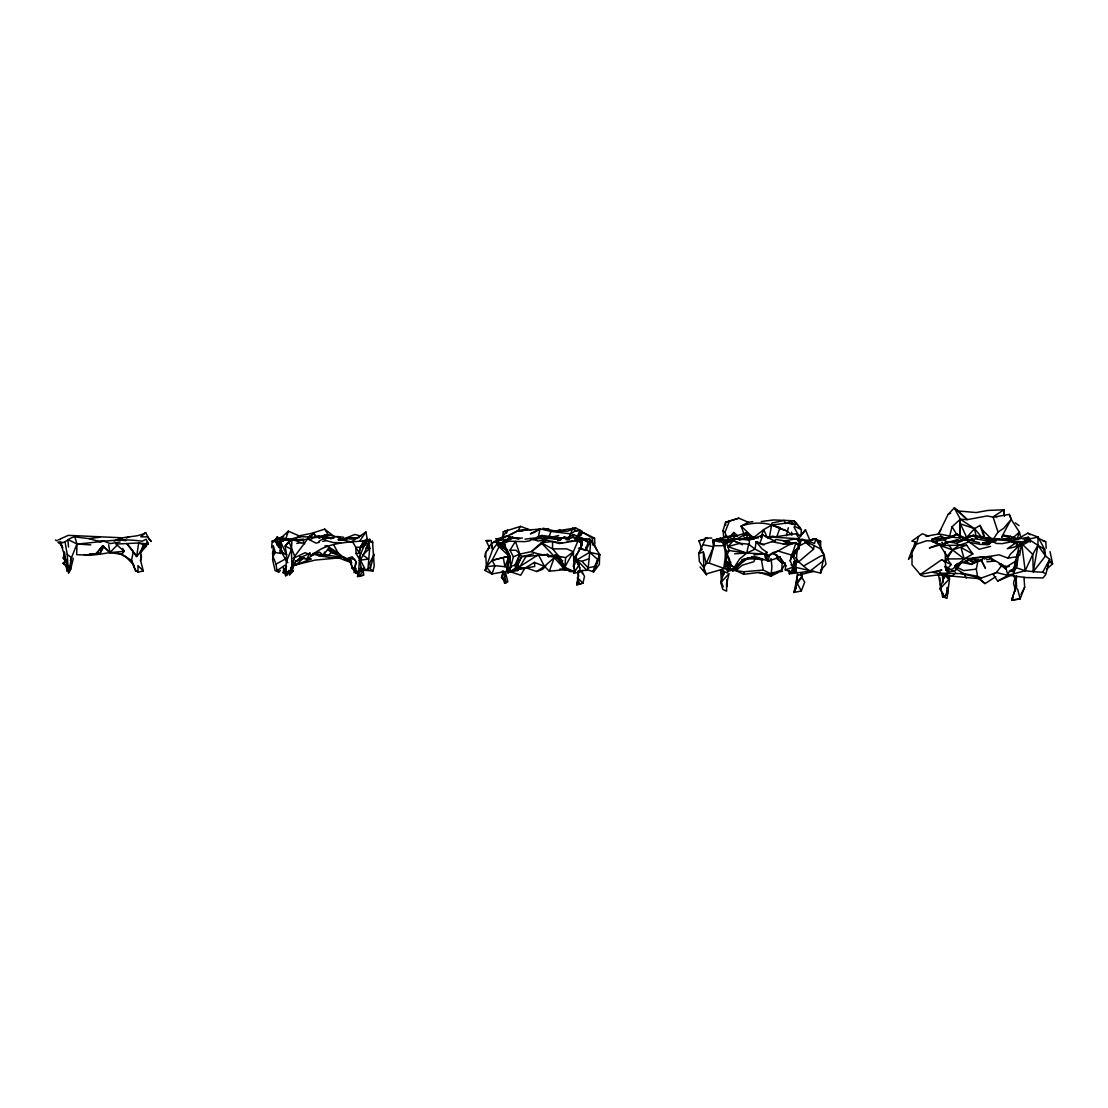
<?xml version="1.0" encoding="UTF-8"?>
<svg xmlns="http://www.w3.org/2000/svg" width="1108" height="1108" viewBox="0 0 1108 1108"><rect width="100%" height="100%" fill="white"/><g stroke="black" fill="none" stroke-linecap="round" stroke-linejoin="round"><path stroke-width="1.5" d="M820.654 547.186L820.654 541.203L813.909 538.654L809.726 540.358M928.629 536.189L922.299 533.793L911.842 541.106L915.208 541.909L912.009 552.38L912.009 564.748L921.025 575.357L924.848 576.562L938.337 574.858L980.566 578.819M938.504 574.927L942.673 597.392L947.437 594.123L947.465 587.517M782.608 571.174L771.223 573.916L757.318 572.628L743.87 574.318L743.884 571.742L731.391 570.038M581.132 545.302L581.949 539.887L582.323 542.172L580.994 544.333M68.654 569.844L68.613 572.905L70.358 570.274L71.494 557.615L76.964 544.014L74.901 536.895C68.391 537.311 64.943 544.984 58.059 542.518L62.173 542.214M510.317 571.257L508.004 572.961L508.087 568.321M579.844 535.469L579.955 530.413L575.717 530.774L570.565 533.876L550.967 531.411L540.039 528.835L536.66 531.064M799.2 543.806L799.103 548.626L795.475 552.006M278.26 542.574L275.781 541.12L275.809 539.984L277.36 536.798L279.479 539.014M319.367 542.283L316.029 543.142L307.705 538.89L294.714 556.285L291.099 571.354L289.603 572.67L285.795 571.036L286.626 554.914L285.116 546.022L288.897 541.48L292 539.333L302.775 540.081L307.705 538.89L310.295 539.651L313.301 537.865L318.259 537.117L333.827 537.851L330.599 538.82M1018.626 538.35L1027.836 533.183L1038.085 537.103L1037.905 545.261L1033.279 571.7L1025.205 570.717L1015.814 567.601M359.532 562.892L360.557 553.584M588.39 539.721L590.91 540.399L599.677 554.512L599.359 564.471L593.569 571.963L587.946 569.872M959.763 536.009L960.317 519.223L954.307 507.866L948.102 514.403L938.379 534.291L940.803 529.735M64.79 553.072L64.652 556.382L68.613 572.905L71.494 557.615L67.242 554.485L65.053 542.034M582.282 573.709L582.42 570.551M281.681 550.344L278.33 546.452L279.728 538.945L281.293 541.992M999.167 564.124L1005.745 568.833L1005.884 565.966M367.704 543.294L367.537 546.466L361.166 558.667L359.172 560.399M959.75 537.643L960.317 519.223L967.242 519.638L987.242 515.913L993.142 517.173L1009.277 514.417L1011.465 519.361M360.169 570.842L367.953 569.124L369.684 548.322L368.687 539.762L369.823 540.607L369.366 539.042L370.003 539.347M581.423 541.798L581.118 546.853L574.193 559.471M508.004 553.211L508.198 562.255M573.113 555.136L573.335 551.784L578.127 540.482L581.381 541.909L582.323 544.637L573.542 560.371M797.151 548.792L796.112 564.124L793.813 567.753M582.074 571.88L584.498 576.312L583.002 583.127L576.866 584.719L578.681 571.479M800.932 536.037L801.375 529.652L794.034 520.788L773.55 519.943L761.238 521.522M1023.972 577.268L1024.678 587.115L1020.136 598.916L1011.618 600.134L1015.69 587.365L1016.493 576.243M502.783 538.197L503.267 531.826L507.616 530.164L506.55 533.156M946.703 574.456L949.542 578.75L947.035 598.403L944.819 597.461L940 588.833L944.584 575.412L948.697 579.221L950.041 575.592M724.507 545.316L726.017 560.87L728.385 567.324L730.38 570.689L733.205 568.806M507.603 549.845L503.018 548.363L503.475 542.878L505.525 545.15M729.701 569.567L727.748 571.77L728.261 565.495L726.668 561.382M324.879 545.939L326.832 545.898L338.037 552.85L345.71 559.166L352.192 556.77L355.806 561.23L354.892 568.044L357.039 573.515L358.576 571.368L359.588 559.332L356.084 553.543L355.82 547.31L352.815 542.227L341.375 539.735M743.884 571.742L763.287 570.066L771.223 573.916L781.68 569.941L782.373 561.756M271.626 547.754L272.208 541.078L281.072 538.474L284.091 538.585M573.39 564.637L574.858 570.26L574.332 571.673L569.54 571.548L564.734 567.324L565.648 557.67L573.335 551.784L566.825 548.875L552.56 548.862L541.175 542.74L546.355 539.942L559.194 543.543L578.127 540.482M792.719 554.18L794.727 560.8L794.81 568.473L791.14 571.825L785.281 569.941L785.697 565.482L780.129 557.767L772.29 552.85L778.024 551.008L788.314 545.15L795.987 542.588L799.02 546.535L793.106 557.282M1015.482 560.094L1017.186 564.678L1015.163 568.404L1010.51 571.562L1014.263 567.518L1020.094 541.826L1013.543 543.391M1028.584 537.2L1028.39 539.167L1038.085 537.103L1044.719 549.485L1045.481 555.953L1049.691 559.388L1047.323 565.883M780.17 556.909L768.55 561.16L754.368 556.313L743.246 560.191L736.155 568.764L728.538 570.911L730.948 565.26L729.355 558.931L726.585 555.842L729.119 550.524L727.804 546.659L735.393 538.626L727.499 540.496L723.566 543.917L725.228 546.784L724.466 539.748L727.347 540.967L735.393 538.626L749.313 540.136L762.996 534.998L775.489 541.604M590.91 540.399L588.209 567.822L586.866 570.288L578.681 570.745M723.566 543.917L723.69 545.205L723.289 544.083L733.648 540.662L739.812 543.308L748.62 544.194L755.074 549.139L764.492 554.028L765.49 557.989L768.55 561.16L769.187 555.413L771.251 553.709M1015.69 587.365L1017.726 589.595L1020.136 598.916L1011.618 600.134L1015.828 587.933L1016.465 575.717M725.144 540.746L724.618 543.903L724.466 539.748L727.194 540.926L725.144 540.746L724.286 548.128L726.46 550.274M801.555 578.708L802.15 573.57M509.084 568.39L508.004 572.961M795.586 588.722L797.455 573.986M285.795 571.036L286.418 566.188M797.677 574.844L793.993 592.448L801.319 590.98L804.727 582.102L801.68 577.185L800.793 572.697M725.726 553.875L723.663 568.889L706.17 573.944L703.857 567.615L699.356 561.493L698.719 553.584L705.63 538.696L699.01 540.842L701.89 549.568M724.092 571.34L723.635 574.581L723.593 571.576M1018.46 554.928L1016.867 566.243L1013.709 572.628L1010.87 569.941M795.641 567.324L820.654 573.085L824.214 555.039L816.18 538.668L810.433 540.732L813.909 538.654M356.084 553.543L359.449 553.294L360.363 547.214L363.95 540.939L366.609 541.396L366.222 542.643L367.441 540.164L365.931 531.979L350.89 542.172M1029.664 540.178L1029.928 538.446L1024.845 539.056M283.634 569.637L283.163 572.739L287.304 573.598L283.496 567.725M509.057 555.15L506.868 568.141L510.677 571.811L517.63 570.481L518.142 567.158M1018.363 542.311L1021.507 543.917L1019.665 555.468L1016.729 555.496M786.292 535.856L788.314 527.782M794.45 566.091L793.411 572.31L793.051 568.958M1013.709 572.628L1014.499 568.085M795.516 563.072L798.619 561.811L813.549 549.166L814.2 545.607L808.037 542.671M823.798 557.379L824.214 555.039L819.948 548.64L814.2 545.607M358.687 571.506L358.909 576.52L363.341 570.98L363.632 575.177L357.482 576.506L358.216 572.559M942.673 597.392L943.448 593.445M769.367 537.602L771.957 523.045L784.187 520.441L785.447 523.572M944.016 578.293L944.584 575.412M1002.435 564.637L996.397 572.504L981.148 578.127L977.575 576.298L976.3 569.138L978.253 559.388M727.748 571.77L725.38 566.34L726.377 561.451M1014.235 580.08L1013.585 583.293L1015.496 590.772M73.363 558.335L70.593 569.36L67.283 571.271L66.632 562.144L63.211 558.086L64.486 551.923M538.156 537.892L540.039 528.835L530.372 533.834L535.303 532.02M728.538 570.911L730.948 565.26L736.155 568.764L734.355 567.268L739.687 558.875L746.778 553.044L748.62 544.194M794.325 553.294L793.383 557.726L792.746 555.053M1015.51 561.659L1014.263 567.518L1015.163 568.404M484.695 556.895L485.664 552.476L491.024 544.166L492.658 549.485L484.958 570.44L491.994 573.986L507.173 571.132M593.569 571.963L599.677 554.512L589.678 552.31L585.952 548.931M791.14 571.825L793.217 567.033L790.198 560.925L795.987 542.588L783.134 543.889L771.902 541.701L762.553 544.721L756.113 541.646L755.074 549.139L746.778 553.044L734.659 553.778M354.892 568.044L356.305 562.088M579.678 583.93L577.365 577.656L583.002 583.127L576.866 584.719L577.933 580.273M943.393 545.094L943.116 543.834L945.429 543.516M790.198 560.925L791.805 554.208M733.565 539.79L734.382 536.452L745.933 532.976L752.775 537.823M785.281 569.941L793.217 567.033L794.727 560.8M361.707 570.011L372.925 571.022L374.213 565.869L372.468 540.926M517.63 570.481L525.954 556.604L545.15 554.554L561.188 559.554M698.719 553.584L703.345 551.936L703.857 567.615L706.198 563.446L709.272 563.155L713.566 546.756L712.707 541.396M949.916 534.942L952.077 526.757L960.317 519.223L974.541 528.641L982.699 538.433M730.809 562.158L729.175 568.321L729.867 563.238L726.017 552.019L729.119 550.524L746.778 553.044L764.492 554.028L769.187 555.413L778.024 551.008L791.555 555.08L799.02 546.535M503.254 570.828L501.509 577.31L506.162 582.642L504.639 576.188L506.037 571.783M764.312 544.817L756.113 541.646L761.999 548.875L767.027 552.296L765.49 557.989L769.187 555.413M511.494 563.113L509.264 572.13L516.217 569.027L521.536 556.77L533.364 553.834M578.459 548.197L585.786 550.399L588.029 542.241L586.769 540.69L577.406 536.618L575.149 538.211M944.625 544.887L945.526 541.618L946.675 542.491L957.7 539.748L960.317 541.66M599.677 554.512L595.633 568.002L593.029 571.243L597.572 559.374L589.678 552.31L576.811 559.956L586.866 570.288M289.603 572.67L294.714 556.285L288.897 541.48M576.866 584.719L577.767 581.603M726.433 536.715L725.034 532.117L722.942 530.815L725.615 522.256L738.814 518.184L748.385 522.297L752.789 521.619M912.009 552.38L916.261 544.291L918.56 536.591M532.186 539.208L538.1 540.995L546.355 539.942L531.494 551.562L519.846 554.097L514.929 565.135L510.414 566.548L509.929 555.745L503.101 542.214L505.483 539.361L509.071 541.147L515.455 541.383L519.846 554.097L515.608 568.127L509.264 572.13L513.392 556.839L509.957 550.164L515.455 541.383L524.721 541.646L529.416 540.939L532.186 539.208L545.067 538.169L560.786 539.291L557.67 540.358M507.838 554.942L497.7 545.538L498.545 542.768M720.782 582.559L729.133 573.556L726.529 583.791L726.64 591.146L722.776 589.442L720.782 582.559L723.967 572.047M354.823 569.969L354.006 572.628L356.333 571.326M508.267 564.803L506.758 569.664L507.907 570.717M1022.919 544.859L1032.739 554.402L1025.205 570.717L1007.851 575.371L996.397 572.504L993.253 574.553L997.657 581.049L1010.662 575.564L1026.091 577.587L1043.002 577.933L1045.744 574.581L1049.691 559.388L1042.697 572.24L1033.279 571.7L1032.739 554.402L1037.905 545.261L1029.747 540.039M140.3 560.8L141.533 556.798L139.954 552.684L147.198 544.07M510.456 556.881L506.868 568.141L511.411 567.088M285.739 539.194L288.343 531.189L300.711 536.549M294.506 562.712L292.498 568.709L295.947 561.16M1017.116 539.042L1019.415 532.131L1011.147 519.333L1009.277 514.417M948.393 569.235L947.437 572.088L955.054 570.786L961.841 562.061M1038.085 537.103L1037.78 537.989L1045.744 541.743L1046.201 548.28M997.657 581.049L1007.851 575.371L1009.485 570.717M760.877 537.435L763.675 529.582L771.833 525.04L787.206 522.99L790.766 521.314L795.461 524.846L787.206 522.99M568.903 538.543L572.781 528.197L576.894 531.286M84.083 554.623L90.441 555.302L99.692 554.222L102.739 545.732L109.941 552.601L121.714 554.319L131.52 560.302L135.744 571.354M359.227 557.393L365.723 542.047M538.502 554.914L544.471 566.382L549.346 571.202L554.249 557.629L564.942 569.65L569.36 570.343M548.806 537.394L550.967 531.411M70.386 560.676L71.494 557.615M776.943 536.3L779.741 528.571C767.969 521.577 753.772 521.923 741.072 526.037L743.939 533.987M487.562 550.648L489.154 546.438M759.728 543.516L762.996 534.998L760.739 536.992M975.192 559.083L974.057 562.033L968.35 559.942M822.205 569.069L820.654 573.085L820.654 570.481L825.986 564.304L824.214 555.039L820.405 556.202L803.591 566.022L798.619 561.811L795.863 557.753M944.819 597.461L947.672 590.065M507.907 559.138L504.943 566.714L494.957 565.676L486.384 566.77L485.664 552.476M796.264 552.49L797.386 549.679M147.461 541.604L148.195 544.111L143.417 544.637L140.674 551.535L136.616 556.562L126.838 543.571L115.897 544.042L124.235 551.327L121.714 554.319M725.034 532.117L729.493 520.926M286.473 561.493L291.446 549.249L292 539.333L280.213 540.842L279.341 541.673L281.377 544.236M1019.208 550.524L1016.673 556.77L1008.031 558.155L999.07 554.817C981.951 557.753 964.486 559.305 947.063 558.847L945.249 561.742L946.163 570.329L952.741 568.986L964.195 558.903L972.81 553.986L966.675 545.178L940.221 545.482L946.994 556.327L952.534 549.914L958.891 545.413L968.42 542.103L980.345 544.374L988.35 544.651L992.422 541.41L996.272 543.446L1002.241 543.64L1011.784 541.673L1015.898 542.823L1018.792 546.036L1010.441 554.166L1008.031 558.155M755.13 558.584L753.828 561.728L741.945 565.302L736.017 570.731L743.87 574.318M359.324 550.814L361.734 545.081L359.712 549.346M367.856 540.122L367.011 538.973L369.892 540.842L365.945 548.322M284.507 569.581L283.163 572.739L285.795 570.509M581.021 534.375L582.199 531.3L575.717 528.017L555.191 531.12M577.31 536.424L579.955 530.413L581.104 535.192M299.548 556.687L306.833 559.277L309.741 552.892M793.383 551.784L796.901 549.54L800.945 541.313L799.103 542.809M1020.953 594.581L1024.678 587.115M502.88 579.664L504.639 576.188M507.547 556.493L492.146 560.343L494.957 565.676L491.994 573.986L486.384 566.77L492.146 560.343L499.043 546.826L503.544 547.504M796.264 588.043L793.993 592.448L797.261 583.584L801.68 577.185L801.513 574.013M571.963 537.602L573.515 534.596L584.415 539M579.636 547.712L585.786 550.399L590.204 541.951L589.567 538.973L582.476 539.014L577.406 536.618L581.16 539.859L586.769 540.69M276.889 544.748L275.92 539.679L276.889 544.748L279.798 545.718M122.683 548.405L124.235 551.327L109.941 552.601L102.739 545.732L96.507 553.404L85.912 555.053L76.66 554.679L76.964 544.014L67.851 539.457L68.544 547.02M972.782 557.961L983.738 556.742L981.411 560.786L985.414 568.321L981.674 560.62L971.771 559.36L957.672 563.986M1001.618 537.048L1011.147 519.333L1003.834 528.197L998.003 532.103L993.557 538.82M89.637 553.972L99.692 554.222L104 546.396M564.734 567.324L573.335 551.784L574.332 571.673L564.734 567.324L559.886 557.338L552.56 548.862L552.546 541.48L542.795 542.56M278.759 572.088L278.219 570.357L277 570.689L276.003 564.166L272.983 556.465L275.241 552.463L273.316 545.732L272.651 560.011L275.144 570.675L278.759 572.088L280.352 570.468M332.885 549.526L328.896 555.357L318.675 555.676L312.719 553.82M951.744 570.731L955.054 570.786L961.245 562.352L971.245 564.401L972.782 561.701M981.411 560.786L983.738 556.742M554.249 557.629L544.471 566.382L534.416 562.393L524.749 568.293L520.718 575.218L506.771 570.523M139.871 553.418L147.53 544.042M530.857 530.178L520.497 526.383L517.948 530.704L510.816 534.652M949.154 569.18L947.437 572.088L944.681 566.382L947.479 567.338M781.68 569.941L785.212 564M286.806 533.737L288.343 531.189L279.493 539.305M966.675 545.178L952.534 549.914L947.063 558.847L951.176 564.526L946.163 570.329L949.57 568.723M739.701 563.695L742.249 559.678L748.08 558.169L756.639 557.864M1011.618 600.134L1013.294 597.517M358.576 571.368L361.139 567.421L359.588 559.332M274.188 550.496L272.513 553.017L272.983 556.465M744.23 535.524L745.933 532.976L750.767 537.089M357.039 573.515L361.139 567.421M146.491 543.031L140.674 551.535L140.882 561.59L143.251 570.897L138.001 572.24L135.218 569.706L131.52 560.302L133.403 551.396L126.838 543.571L138.708 542.975L148.195 544.111L146.256 539.222L141.963 541.244C120.467 537.671 98.723 542.435 76.964 544.014L90.801 544.873M359.823 540.884L365.931 531.979M734.521 568.639L732.776 571.105L729.161 566.617M505.511 571.714L501.509 577.31L506.162 582.642M573.224 566.354L575.024 563.847L574.927 558.058M277.36 536.798L275.809 538.945L290.836 539.942M503.018 548.363L501.55 543.806L503.697 540.939L503.101 542.214M802.33 533.931L805.461 529.804L809.782 540.108L806.555 540.649M500.428 539.61L507.616 530.164M540.039 537.892L541.895 535.455L569.581 539.042M915.056 545.842L912.161 549.61L908.505 559.374L912.092 555.676M285.573 575.731L288.676 571.797L287.041 575.274L285.573 575.731L284.631 572.67M1033.279 571.7L1045.481 555.953L1043.265 547.851M497.921 542.74L492.658 549.485L491.246 540.469L486.038 540.552L489.736 548.169M797.566 539.915L805.461 529.804M309.589 538.211L313.425 533.322L316.902 536.965M362.69 547.629L364.56 545.288L362.33 543.64M938.337 574.858L940.443 572.213M363.202 547.075L366.332 543.211M1002.006 537.297L1003.613 535.303L1010.344 536.286L1018.432 539.097M102.739 545.732L96.507 553.404L99.692 554.222L109.941 552.601L117.462 544.804M698.816 552.975L701.876 549.249M549.346 571.202L564.942 569.65L560.703 562.947L562.712 560.523M1020.676 544.208L1025.343 540.496M282.277 551.258L280.435 553.432L275.241 552.463M798.563 546.618L800.738 544.07M313.37 553.626L323.024 555.025L329.492 547.532M729.535 537.352L733.842 532.449L737.693 535.912M501.356 540.385L502.381 539.264L506.287 540.787L500.027 543.28L494.251 541.646L502.381 539.264M291.169 567.462L293.301 570.897L289.479 575.121L288.745 570.385M484.958 570.44L487.091 568.169M940 588.833L949.542 578.75M545.787 566.036L542.574 569.346L536.618 571.52L526.175 567.85M743.745 536.189L745.809 534.056L756.168 538.239M139.954 552.684L146.118 546.452M735.809 567.698L737.928 565.551M740.061 563.404L743.246 560.191L734.355 567.268L730.948 565.26M801.68 577.185L796.666 582.171L801.319 590.98M366.526 547.809L369.684 548.322L362.773 555.08L368.59 559.069L359.421 560.246M578.695 536.674L582.974 532.533L594.539 538.114L594.885 543.82M367.953 569.124L368.992 568.113L372.925 571.022M291.75 565.454L299.617 558.016L310.143 553.155M293.177 565.537L296.307 564.72L303.827 557.643M820.654 541.203L818.466 543.252L816.18 538.668L814.422 543.502L810.419 541.895M510.456 539.499L512.727 537.394L519.666 538.64M957.561 563.39L954.639 566.091L960.47 562.49M955.484 572.905L952.188 575.938L933.213 572.462L941.855 570.052L920.36 574.484L941.675 559.692L946.08 561.881M539.956 543.848L531.494 551.562C542.324 556.493 554.319 554.817 565.648 557.67M293.094 558.446L305.185 552.684L311.805 555.399C325.891 542.657 346.208 542.283 363.95 540.939M1021.507 543.917L1019.208 545.981L1020.094 541.826L1015.579 543.114L1008.045 540.025M1013.28 537.546L1019.415 532.131L1020.911 538.142M1046.575 569.152L1052.6 563.93L1050.052 551.59M149.317 539.624L145.688 532.629L140.785 536.84L147.558 536.868L151.228 541.507L150.106 540.067M325.572 536.604L327.954 534.596L339.824 537.768M65.607 561.091L63.045 563.224L66.812 566.299M360.349 559.942L364.643 568.279L359.047 572.822L355.737 572.919L351.915 567.822L350.211 558.377M308.273 537.491L313.425 533.322L315.96 537.283M355.737 572.919L358.23 570.911M502.977 538.114L517.948 530.704L527.893 529.402M789.381 573.861L789.353 570.551L789.381 573.861L809.879 571.243L823.396 560.648M1025.676 539.111L1028.016 537.311L1030.26 541.784L1029.928 538.446M1006.937 538.89L1010.344 536.286M738.842 565.038L748.08 558.169L756.376 558.072L762.83 559.748L748.08 558.169M794.796 538.931L803.286 539.541L806.236 542.795L809.214 540.579L798.549 546.452M280.546 542.518L275.781 541.12L281.058 537.338L283.329 541.327M306.833 559.277L314.284 553.917M953.42 536.466L956.924 534.056L969.68 540.192L958.877 536.369M277 570.689L284.77 565.329M65.358 561.631L63.045 563.224L67.048 566.271M337.76 553.571L336.874 554.18L330.724 548.64M753.939 554.734L764.492 554.028L767.027 552.296M1015.898 542.823L1007.283 548.695L1018.792 546.036L1016.036 545.136M806.236 542.795L810.211 540.122M968.004 559.983L965.026 561.105L971.245 564.401L978.115 559.859M575.814 537.228L582.974 532.533L592.295 537.934L594.539 538.114M536.618 571.52L544.471 566.382M978.627 578.598L985.081 583.611L995.801 576.645M536.009 556.174L519.915 566.493L517.27 566.174M984.333 559.097L988.308 556.798L1006.189 567.061L1016.313 560.703M318.952 541.341L323.342 538.64L333.827 537.851M275.809 539.984L272.208 541.078L273.454 542.2L275.2 539.915L276.238 542.491M276.003 564.166L285.684 558.834M794.505 550.953L796.901 549.54M984.61 537.671L982.671 530.261L980.068 525.427L974.541 528.641L966.647 537.422L960.484 523.876L974.541 528.641L976.286 537.075M712.943 541.092L720.615 538.266L713.649 540.552L720.02 542.006M736.709 538.973L745.809 534.056L748.066 538.64M308.37 536.923L311.39 535.303M774.229 572.296L771.223 573.916L771.916 566.548L771.016 558.446M1020.413 546.106L1029.152 541.466M319.049 538.183L324.63 535.247L328.564 537.851M777.968 572.559L771.071 576.132L759.008 572.268M748.385 522.297L741.072 526.037L753.412 537.782L763.675 529.582L766.847 536.563M771.902 541.701L776.168 539.527L788.73 541.493L792.649 543.696M546.258 529.763L548.543 528.613M573.515 534.596L566.285 538.183L558.266 538.197M296.653 538.059L299.589 536.618L315.392 537.2L327.954 534.596L318.91 537.782M979.527 542.698L965.262 539.084L956.827 543.183L958.891 545.413M992.422 541.41L986.189 544.43L989.305 544.194M951.814 542.588L957.7 539.748M796.638 549.803L799.103 548.626L798.702 543.931M948.102 514.403L950.65 513.212M362.247 541.48L366.402 539.527L366.609 541.396L360.363 547.214L355.82 547.31L359.449 553.294M767.969 538.183L772.345 536.147L775.365 536.798M966.481 538.53L973.198 535.483L989.112 539.998M115.828 540.482C125.066 535.15 136.464 538.183 145.688 532.629M311.805 555.399L319.367 552.006L323.024 555.025M60.303 538.904L68.294 535.358L122.005 537.782L114.069 541.078M503.932 543.419L509.071 541.147M503.738 541.341L512.727 537.394L503.392 540.718M934.944 541.923L931.717 539.499L940.775 536.147L946.204 538.765L943.476 538.239M971.245 564.401L981.646 559.928M543.003 528.225L556.313 531.3L560.011 529.721M788.73 541.493L783.134 543.889L787.885 543.793M513.392 556.839L519.846 554.097L521.536 556.77L515.608 568.127L514.929 565.135M315.337 537.061L318.453 535.746L320.738 536.923M504.071 580.564L504.611 583.168L507.893 581.783L505.414 572.587M963.531 539.264L973.406 535.164L988.405 538.239L999.471 539.194M126.229 538.072L129.054 536.909M942.146 538.474L932.424 539.028L933.324 541.632L944.085 539.776L956.924 534.056L965.22 539.665L966.564 539.333M345.668 538.128L354.976 534.458L361 536.161M535.206 539.167L542.601 536.272L560.8 540.053M293.343 564.526L296.307 564.72L310.933 559.055L308.01 557.767M1020.343 543.543L1028.833 540.579L1030.26 541.784M343.84 540.399L349.754 538.114L359.214 537.657M541.895 535.455L535.413 537.948L524.998 539.139M575.717 528.017L567.656 531.12L556.313 531.3M931.717 539.499L935.138 538.183M729.244 536.549L732.43 535.33L737.083 536.507M713.649 540.011L714.328 544.236L712.721 540.358L713.649 540.011L726.945 536.881L733.316 538.959M940.429 543.793L929.349 547.961L938.822 545.274M575.578 555.233L576.811 559.956L581.922 561.327L589.387 558.571M712.721 540.358L720.352 538.765M292.138 540.288L303.55 539.111M916.261 544.291L926.8 540.704L931.745 541.009M566.077 539.651L573.584 537.103L582.323 542.172L581.035 542.671L581.963 541.41L582.323 542.172L579.498 542.269M120.093 541.992L110.288 543.599L103.335 540.926L100.482 541.881L89.028 538.64L74.901 536.895M793.757 543.322L795.987 542.588M739.327 540.247L745.698 538.197M334.824 536.965L324.699 529.125L311.736 533.294L298.468 535.981M503.267 531.826L520.497 526.383M738.814 518.184L725.615 522.256L725.671 525.303M496.536 539.056L507.312 535.829L518.281 539.125M962.727 538.35L971.176 535.829M794.713 564.54L796.112 564.124L793.66 562.268M278.842 538.156L283.662 536.743M725.38 566.34L728.261 565.495M492.146 560.343L507.644 556.507M726.585 543.169L727.804 546.659L739.812 543.308L742.526 544.845M280.241 541.12L289.216 539.208L294.95 539.319M981.231 560.108L974.057 562.033L969.486 560.288M322.705 541.424L326.043 540.566L333.079 542.532L340.835 542.754M574.415 558.958L578.985 564.983L580.329 571.673L573.681 573.362L578.985 564.983L574.553 556.687L579.899 567.892M768.204 537.962L796.098 533.696L800.364 535.579M990.566 546.383L979.153 549.277L965.262 539.084M1018.501 541.577L1011.923 542.02L1009.887 540.441L1028.016 537.311L1028.833 540.579L1022.185 541.812L989.513 539.208L992.519 540.081M296.307 564.72L315.171 560.08L337.843 558.016M699.01 540.842L703.345 539.762M798.134 575.218L814.034 571.299M798.619 540.69L803.286 539.541L801.403 539.624L807.123 540.288M369.006 540.718L370.668 540.842L367.537 546.466L367.33 543.474M366.305 540.427L367.441 540.164M550.385 537.463L558.709 535.524M275.407 540.649L277.208 541.951M299.589 536.618L288.717 539.735L303.938 539.887M712.527 540.455L714.826 539.942M793.383 539.374L796.707 538.64L799.27 540.579M1006.189 567.061L1009.333 566.382M357.482 576.506L363.632 575.177M588.251 541.757L590.883 541.203L589.262 538.35M491.356 543.017L495.927 542.047M595.633 566.243L588.209 567.822L581.922 561.327M964.403 540.288L976.342 538.89L989.222 541.327M1008.363 539.181L1011.59 538.53L986.328 539.527L989.375 540.288M739.119 539.153L747.291 537.685L753.675 539.194M345.71 559.166L349.879 558.335L354.685 559.582M986.646 559.678L991.618 558.737M58.101 539.818L60.386 539.402M783.495 541.106L796.707 538.64L798.314 541.424M1012.144 541.881L1013.128 541.701M516.757 569.581L534.762 566.479L534.416 562.393M499.93 540.635L494.251 541.646L500.664 544.693L500.027 543.28M67.186 569.955L70.593 569.36L69.001 566.479M925.942 536.217L938.891 533.959L953.06 536.646M340.89 539.638L338.162 539.374L349.754 538.114M296.805 543.377L301.238 542.698L304.645 543.723L302.775 540.081M948.462 537.976L951.19 537.56M534.97 555.911L539.388 555.274M590.204 541.951L588.029 542.241L582.476 539.014L585.883 539.042M996.189 541.009L982.616 542.823L985.94 543.46M283.842 553.003L280.435 553.432L279.825 550.039M89.028 538.64L100.329 537.2M1003.986 539.111L1008.266 538.571M338.245 539.942L344.38 539.181M552.92 556.202L548.612 556.715L546.646 554.443M287.484 539.471L290.615 539.111M358.937 568.944L364.643 568.279M976.3 569.138L963.697 570.606L956.356 566.964M742.249 559.678L756.376 558.072L751.806 556.521M980.497 537.796L983.835 537.422L991.092 540.33M557.476 539.61L560.786 539.291M791.431 572.559L796.569 572.088L793.619 568.376M986.909 561.784L995.123 561.036M519.874 568.723L524.749 568.293L518.364 567.822M97.726 541.41L103.335 540.926M574.013 571.132L559.928 568.93M785.156 562.906L782.193 563.127L776.971 558.695M578.999 541.632L581.963 541.41L582.323 544.637M1005.51 538.987L1011.59 538.53M349.74 539L354.532 538.654M955.511 541.133L962.935 540.593L958.655 537.892L950.83 537.02L936.191 539.208L937.368 543.502L931.717 541.23L941.661 545.441M327.497 549.305L331.25 552.393L343.397 557.324L333.065 558.058L318.675 555.676M298.066 536.66L301.099 536.452M569.747 537.657L565.191 537.976L563.917 536.701L567.116 537.768M747.138 558.183L750.005 558.003M742.512 538.64L758.384 537.865M286.82 539.471L290.116 539.305M567.185 541.23L572.794 540.981M724.23 542.131L727.665 542.02M125.938 540.662L117.517 539.79M539.361 529.167L517.948 530.704L522.921 531.023M776.777 557.199L780.046 557.116M795.475 543.626L799.727 543.516M508.198 538.405L522.477 538.059M725.255 545.718L714.632 545.732L713.289 541.203M991.577 560.731L994.845 560.759M338.66 539.624L344.353 539.679M724.757 536.341L734.382 536.452M746.667 538.876L754.202 538.973M350.917 538.433L354.02 538.488M361.762 545.247L364.56 545.288M940.484 573.155L963.849 573.667L977.575 576.298M509.957 550.164L516.134 550.302L519.846 554.097M711.71 538.086L705.256 537.92L707.666 538.696M988.308 556.798L991.632 556.909M518.516 568.044L524.749 568.293M521.646 556.424L525.954 556.604M765.448 536.701L796.707 538.64M724.424 544.014L716.848 538.793L732.845 540.067M958.365 510.982L967.242 519.638L954.307 507.866L958.365 510.982L976.19 512.561L987.782 510.442L1003.959 509.777L1004.374 516.176M312.982 553.404L317.248 553.778M960.498 573.362L981.148 578.127M507.658 566.977L504.943 566.714L503.295 557.74M310.933 559.055L303.454 558.321L300.545 556.798M336.901 536.466L343.826 537.297M284.216 538.363L290.338 539.097M784.616 563.016L781.472 562.615L776.597 557.393M343.397 557.324L324.769 554.942L324.422 552.033M975.982 536.494L995.206 539.139M552.546 541.48L562.421 542.934M577.739 571.285L580.329 571.673M366.637 547.878L369.684 548.322M726.751 569.36L709.272 563.155M336.167 553.141L331.25 552.393L329.464 548.391M356.125 568.501L351.915 567.822L355.71 569.678M580.744 538.433L584.11 538.973M275.781 541.12L279.105 541.743M703.095 544.762L713.566 546.756L706.198 563.446L703.345 551.936M989.513 539.208L994.07 540.15M997.075 516.84L994.098 516.176L1003.959 509.777L1004.319 515.594M986.328 539.527L989.638 540.288M957.077 543.488L949.002 541.632L940.221 545.482L952.534 549.914L964.195 558.903L960.968 547.504L972.81 553.986M497.7 545.538L503.641 546.978M281.072 538.474L283.8 539.194M793.439 571.257L796.569 572.088M278.33 546.452L281.377 547.269M366.873 539.998L369.892 540.842M1008.529 536.701L1003.613 535.303L1006.493 536.854M1011.798 537.629L1016.715 539.014M486.038 540.552L488.78 541.341M1022.518 538.696L1028.833 540.579M1042.836 540.856L1045.744 541.743M780.046 527.63L771.833 525.04L787.082 531.009L790.669 534.139M499.971 539.942L495.802 538.599L497.741 541.036M779.741 528.571L787.082 531.009M60.358 542.892L62.297 546.535M727.804 546.659L746.778 553.044M538.183 537.352L543.834 539.277M337.774 557.49L351.915 562.933M716.848 538.793L724.757 541.59M143.417 544.637L138.708 542.975L136.616 556.562L134.207 552.684M301.238 542.698L292 539.333L285.116 546.022L291.446 549.249L291.833 564.858M750.407 538.862L747.291 537.685L750.171 539.194M757.983 557.892L762.83 559.748M727.499 540.496L729.895 541.438M555.745 556.576L559.914 558.21M722.942 571.036L727.513 572.947M529.998 538.474L532.906 539.707M118.071 553.155L125.55 556.535L133.916 565.149M281.598 552.643L286.626 554.914L280.213 540.842L281.598 552.643L287.817 562.726M951.176 564.526L945.249 561.742L945.789 554.069L946.994 556.327M55.4 540.011L57.228 540.898M794.533 526.314L801.375 529.652M581.839 541.133L573.584 537.103L575.897 541.05M1042.697 572.24L1045.315 573.57M545.635 537.823L542.601 536.272L545.441 537.754M554.942 554.54L560.676 557.476M773.606 553.529L777.539 555.551M733.648 540.662L739.355 543.585M344.699 558.03L351.236 561.548M347.4 560.094L350.128 561.604M345.197 557.781L351.139 561.147M1022.185 541.812L1023.557 542.629M556.258 556.41L560.703 562.947L565.066 565.648M1044.719 549.485L1037.905 545.261L1045.481 555.953M941.675 559.692L945.83 562.324M955.539 568.432L963.849 573.667L966.301 578.002M768.467 574.47L771.071 576.132L768.356 574.36M1027.836 533.183L1030.274 534.749M500.207 543.557L502.977 545.358M795.253 570.343L795.904 570.786L795.835 564.027M1049.276 561.576L1052.6 563.93L1050.993 561.008M323.342 538.64L326.043 540.566M562.421 567.836L564.942 569.65M372.8 542.809L368.687 539.762M1015.302 522.893L1019.014 525.621M793.55 569.041L795.904 570.786L795.018 564.858M558.46 557.975L562.227 560.8M944.085 539.776L948.157 542.878M726.017 560.87L731.031 564.72M973.198 535.483L977.478 538.862M97.172 552.144L99.692 554.222M803.591 566.022L809.879 571.243M63.211 558.086L65.414 559.914M807.22 543.723L813.549 549.166M980.58 579.678L985.081 583.611M290.767 568.681L293.301 570.897M558.252 558.169L561.742 561.271M971.73 538.751L973.987 540.787M499.237 543.322L500.664 544.693M324.63 535.247L326.998 537.574M982.671 530.261L991.549 539.07M143.251 570.897L137.988 565.634L138.001 572.24M790.946 564.706L793.217 567.033M541.175 542.74L552.989 554.97M507.312 535.829L510.497 539.153M945.526 541.618L947.16 543.391M1001.189 563.723L1005.745 568.833M794.034 520.788L799.893 527.45M700.062 566.977L706.516 574.761L706.17 573.944M572.781 528.197L575.246 531.272M948.822 545.274L952.534 549.914M940.775 536.147L942.119 537.962M547.033 554.54L548.612 556.715L547.227 553.986M70.358 570.274L67.851 564.498L67.242 554.485M779.783 557.282L786.015 565.966M58.89 542.144L62.837 547.643M279.618 541.383L281.238 543.751M501.55 543.806L509.805 556.327M726.945 536.881L728.704 539.61M278.288 542.781L279.936 545.344M703.248 569.637L706.516 574.761M59.777 542.463L62.297 546.424M324.699 529.125L328.91 535.87M943.725 544.873L942.049 542.186L942.52 544.513M796.098 533.696L798.702 537.879M794.02 527.034L798.494 535.33M952.077 526.757L957.132 535.164M764.492 554.028L768.55 561.16M790.766 521.314L792.359 524.209M333.854 545.108L338.037 552.85M720.491 570.869L722.762 575.343M726.682 553.404L729.355 558.931M722.43 570.717L723.843 573.653M348.812 559.083L352.94 568.238M594.442 544.582L596.783 549.845M502.284 571.146L503.406 573.806M723.247 586.852L721.46 582.226L720.699 570.468M1013.391 574.9L1015.828 581.271M66.632 562.144L60.358 542.144M980.068 525.427L984.209 537.56M508.018 552.213L510.04 558.238M993.142 517.173L998.003 532.103M286.044 558.058L287.041 561.327M820.931 547.463L822.358 552.421M509.278 562.421L507.769 556.645L508.295 562.919M65.566 564.651L67.283 571.271M1005.732 567.019L1007.851 575.371M283.579 568.598L284.174 571.146L283.911 569.844M283.51 568.238L284.174 571.146M559.623 558.169L560.703 562.947M732.36 569.069L732.776 571.105L732.679 568.432M761.348 559.54L763.287 570.066M578.127 572.988L578.736 576.312M108.626 544.762L109.941 552.601M733.842 532.449L734.604 537.228M343.896 556.673L344.38 559.762M793.84 562.088L794.81 568.473M726.017 552.019L726.585 555.842M1021.908 545.358L1025.205 570.717M576.229 538.266L576.52 540.995M592.295 537.934L593.071 545.261M942.312 574.512L943.157 582.628M791.624 532.103L791.86 535.178M723.164 530.524L723.649 537.283M939.944 577.794L940.152 580.938M940.36 584.068L940.678 588.777M725.851 555.246L726.142 560.011M945.179 551.701L945.636 559.9M726.779 579.733L727.18 586.603M1016.271 580.578L1016.604 587.226M915.208 541.909L915.36 545.274M947.188 587.475L947.437 594.123M595.55 564.678L595.633 568.002M585.73 547.172L585.786 550.399M749.313 540.136L749.327 545.274M504.597 579.775L504.611 583.168M809.325 540.773L808.895 544.111L805.461 542.214L809.325 540.773M374.005 554.443L370.321 568.709L369.809 562.739L374.005 554.443M303.454 558.321L295.725 561.271L303.454 558.321"/></g></svg>
